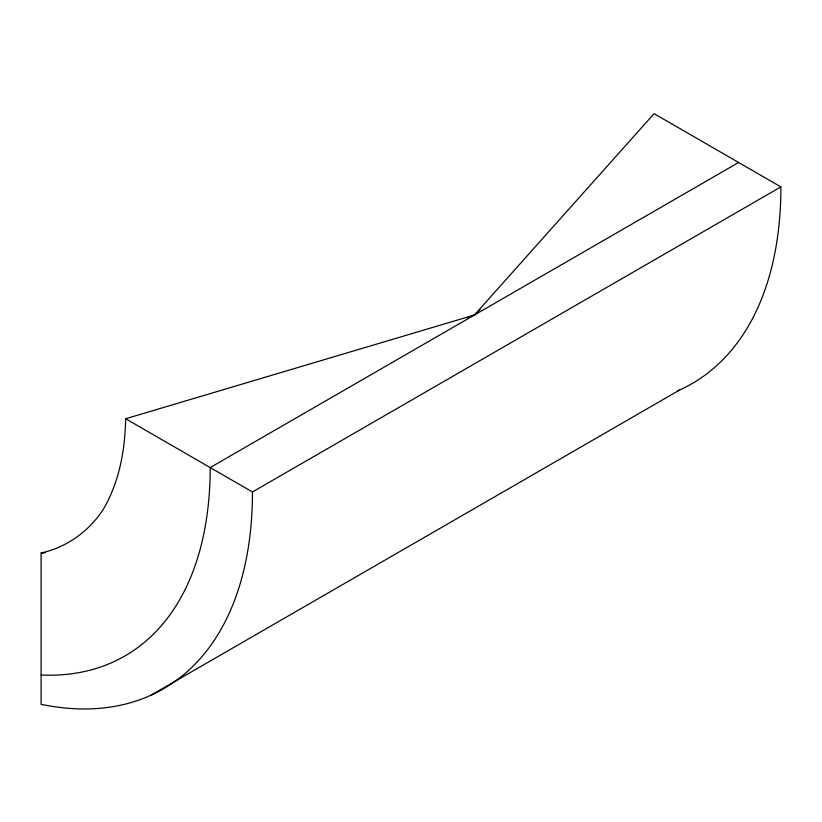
<?xml version="1.0" encoding="UTF-8"?>
<svg xmlns="http://www.w3.org/2000/svg" width="822" height="822" viewBox="0 0 822 822"><rect width="100%" height="100%" fill="white"/><g stroke="black" fill="none" stroke-linecap="round" stroke-linejoin="round"><path stroke-width="1.23" d="M480.007 309.75L474.407 315.021L125.653 418.747C125.036 450.261 119.354 482.052 103.192 509.517C88.786 531.413 66.808 547.339 41.1 552.99L41.1 704.32A429.988 248.254 60 0 0 252.467 491.967L780.9 186.882L654.076 113.662L474.407 315.021L467.245 317.837M738.629 162.479L210.196 467.564A411.483 237.579 60 0 1 41.1 675.026M151.207 695.104L679.63 390.018M125.653 418.747L252.467 491.967M780.9 186.882A429.988 248.254 60 0 1 677.369 391.025M44.912 552.548L41.1 552.99L44.922 552.559"/></g></svg>
